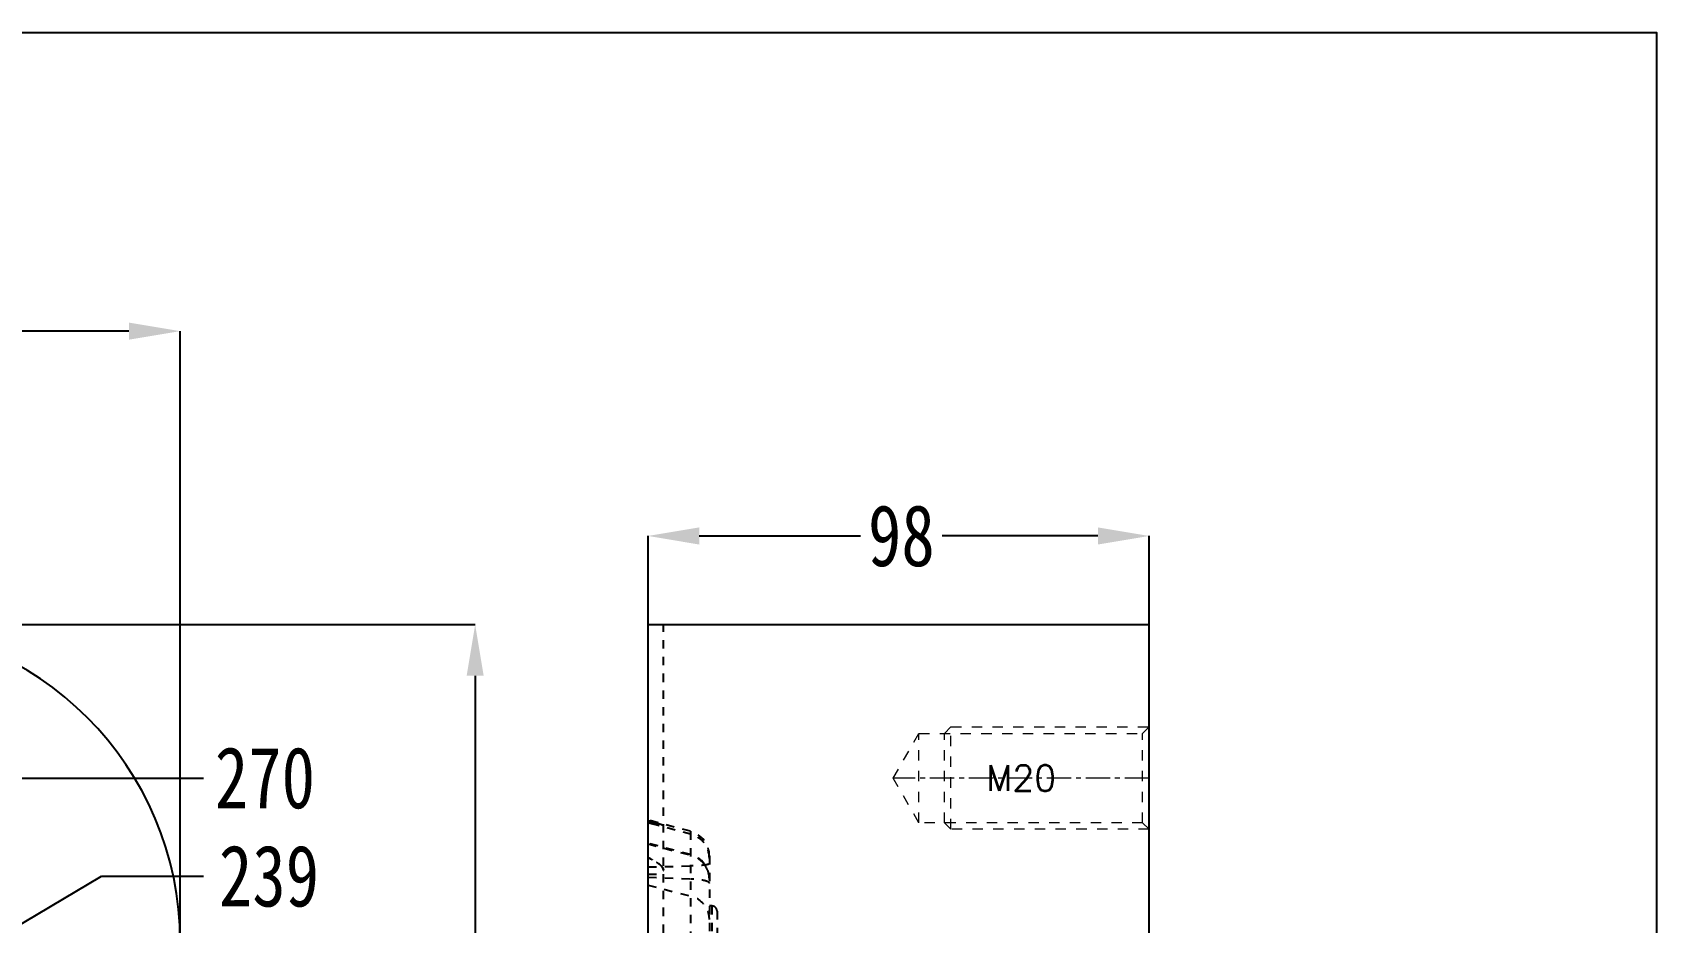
# Model space of a CAD drawing. Header units: millimetres. Extents: x 3400 to 4389, y -3437 to -1630.
# Drawn here: x 4062.3 to 4380, y -1804 to -1630 of the extents above; entities that cross this region are included whole.
import ezdxf
from ezdxf.enums import TextEntityAlignment as Align

# ---------------------------------------------------------------- set-up
doc = ezdxf.new("R2010")
doc.units = ezdxf.units.MM
doc.header["$LTSCALE"] = 16.335
doc.header["$PDMODE"] = 3
doc.header["$PDSIZE"] = 0.3125
doc.linetypes.add('CENTER', pattern=[0.6, 0.375, -0.075, 0.075, -0.075])
doc.linetypes.add('HIDDEN', pattern=[0.2, 0.1, -0.1])
doc.layers.get('0').update_dxf_attribs({"linetype": 'CONTINUOUS'})
doc.layers.get('Defpoints').update_dxf_attribs({"linetype": 'CONTINUOUS'})
doc.layers.add('DEFAULT_2', color=8, linetype='HIDDEN')
doc.layers.add('screw', color=33, linetype='CONTINUOUS', lineweight=13)
doc.styles.get("Standard").update_dxf_attribs({"font": 'txt', "width": 0.8})
doc.styles.add('TXT', font='txt.shx', dxfattribs={"bigfont": 'gbcbig.shx'})
doc.dimstyles.new('副本 STANDARD', dxfattribs={"dimtxt": 6, "dimasz": 4, "dimexe": 0, "dimexo": 0, "dimgap": 0, "dimtad": 0, "dimdsep": 46, "dimlunit": 6, "dimtxsty": 'Standard', "dimcen": 0, "dimclrd": 4, "dimclre": 4, "dimclrt": 6, "dimazin": 2, "dimtfac": 2, "dimtofl": 0, "dimtmove": 1, "dimatfit": 3, "dimfxl": 0, "dimtolj": 1, "dimtzin": 0, "dimarcsym": 0})

# ---------------------------------------------------------------- blocks, each defined once
blk = doc.blocks.new('*D341')
at = {"color": 4, "lineweight": -2}
for p, q in [((4182.7, -1745.76), (4182.7, -1728.43)), ((4192.7, -1728.43), (4224.25, -1728.43)), ((4270.7, -1728.43), (4240.25, -1728.43)), ((4280.7, -1745.76), (4280.7, -1728.43))]:
    blk.add_line(p, q, dxfattribs=at)
at = {"color": 4}
for points in [[(4192.7, -1726.76), (4192.7, -1730.1), (4182.7, -1728.43)], [(4270.7, -1726.76), (4270.7, -1730.1), (4280.7, -1728.43)]]:
    blk.add_solid(points, dxfattribs=at)
at = {"layer": 'Defpoints', "color": 0}
for p in [(4182.7, -1728.43), (4182.7, -1745.76), (4280.7, -1745.76)]:
    blk.add_point(p, dxfattribs=at)
at = {"color": 6, "insert": (4232.25, -1728.43), "char_height": 12, "attachment_point": 5}
blk.add_mtext('\\A1;98', dxfattribs=at)
blk = doc.blocks.new('*D395')
at = {"color": 4, "lineweight": -2}
for p, q in [((4055.76, -1806.76), (4075.76, -1794.95)), ((4075.76, -1794.95), (4095.76, -1794.95)), ((3810.57, -1806.76), (4055.76, -1806.76))]:
    blk.add_line(p, q, dxfattribs=at)
at = {"layer": 'Defpoints', "color": 0}
for p in [(4095.76, -1794.95), (3810.57, -1806.76), (3806.17, -2045.76)]:
    blk.add_point(p, dxfattribs=at)
at = {"color": 6, "insert": (4108.56, -1794.95), "char_height": 12, "attachment_point": 5}
blk.add_mtext('\\A1;239', dxfattribs=at)
blk = doc.blocks.new('*D396')
at = {"color": 4, "lineweight": -2}
blk.add_line((4031.17, -1775.76), (4095.76, -1775.76), dxfattribs=at)
at = {"layer": 'Defpoints', "color": 0}
for p in [(4031.17, -1775.76), (4095.76, -1775.76), (3806.17, -2045.76)]:
    blk.add_point(p, dxfattribs=at)
at = {"color": 6, "insert": (4107.76, -1775.76), "char_height": 12, "attachment_point": 5}
blk.add_mtext('\\A1;270', dxfattribs=at)
blk = doc.blocks.new('*D448')
at = {"color": 4, "lineweight": -2}
for p, q in [((3521.17, -1826.02), (3521.17, -1688.39)), ((3531.17, -1688.39), (3714.1, -1688.39)), ((4081.17, -1688.39), (3738.1, -1688.39)), ((4091.17, -1819.7), (4091.17, -1688.39))]:
    blk.add_line(p, q, dxfattribs=at)
at = {"color": 4}
for points in [[(3531.17, -1686.72), (3531.17, -1690.06), (3521.17, -1688.39)], [(4081.17, -1686.72), (4081.17, -1690.06), (4091.17, -1688.39)]]:
    blk.add_solid(points, dxfattribs=at)
at = {"layer": 'Defpoints', "color": 0}
for p in [(3521.17, -1688.39), (4091.17, -1819.7), (3521.17, -1826.02)]:
    blk.add_point(p, dxfattribs=at)
at = {"color": 6, "insert": (3726.1, -1688.39), "char_height": 12, "attachment_point": 5}
blk.add_mtext('\\A1;570', dxfattribs=at)
blk = doc.blocks.new('*D449')
at = {"color": 4, "lineweight": -2}
for p, q in [((4020.79, -1745.76), (4148.88, -1745.76)), ((4148.88, -1755.76), (4148.88, -1961.61)), ((4148.88, -2335.76), (4148.88, -1984.01)), ((4020.79, -2345.76), (4148.88, -2345.76))]:
    blk.add_line(p, q, dxfattribs=at)
at = {"color": 4}
for points in [[(4147.22, -1755.76), (4150.55, -1755.76), (4148.88, -1745.76)], [(4147.22, -2335.76), (4150.55, -2335.76), (4148.88, -2345.76)]]:
    blk.add_solid(points, dxfattribs=at)
at = {"layer": 'Defpoints', "color": 0}
for p in [(4020.79, -1745.76), (4020.79, -2345.76), (4148.88, -2345.76)]:
    blk.add_point(p, dxfattribs=at)
at = {"color": 6, "insert": (4148.88, -1972.81), "char_height": 12, "attachment_point": 5, "rotation": 90}
blk.add_mtext('\\A1;600', dxfattribs=at)

msp = doc.modelspace()

# ---------------------------------------------------------------- linework, layer by layer
at = {"color": 7, "linetype": 'Continuous'}
for p, q in [((4182.698, -1947.267), (4182.698, -1745.761)), ((4182.698, -1745.761), (4280.698, -1745.761)), ((4280.698, -2345.761), (4280.698, -1745.761))]:
    msp.add_line(p, q, dxfattribs=at)
msp.add_lwpolyline([(3442.701, -1630.016), (4379.962, -1630.016), (4379.962, -2475.003), (3442.701, -2475.003)], close=True)
msp.add_arc((4029.172, -1807.761), 62, 0, 90, dxfattribs=at)
at = {"layer": 'DEFAULT_2', "color": 8, "linetype": 'HIDDEN'}
for p, q in [((4185.698, -1809.252), (4185.698, -1745.761)), ((4190.992, -1786.166), (4182.698, -1783.943)), ((4183.279, -1784.6), (4190.992, -1786.663)), ((4190.992, -1786.166), (4190.992, -1886.19)), ((4190.992, -1790.706), (4182.698, -1788.484)), ((4182.698, -1788.639), (4190.992, -1790.818)), ((4194.698, -1790.995), (4194.698, -1843.616)), ((4182.698, -1793.125), (4190.992, -1792.932)), ((4182.698, -1795.095), (4190.992, -1795.481)), ((4182.698, -1796.696), (4190.992, -1798.801)), ((4195.198, -1800.761), (4194.698, -1800.761)), ((4195.198, -1800.761), (4195.198, -1819.761)), ((4196.198, -1801.763), (4196.198, -1818.759))]:
    msp.add_line(p, q, dxfattribs=at)
for centre, radius, start, end in [((4163.841, -1855.942), 74.263, 74.46846, 75.2898), ((4196.612, -1730.191), 56.019, 255.6188, 256.23122), ((4192.263, -1748.185), 37.507, 256.14207, 257.77), ((4167.74, -1841.883), 59.673, 74.15357, 74.46072), ((4171.767, -1827.73), 44.958, 73.36287, 74.16621), ((4189.698, -1790.995), 5, 0, 75), ((4189.707, -1791.486), 4.991, 0.0419, 75.07911), ((4189.698, -1795.536), 5, 0, 75), ((4189.744, -1791.483), 4.954, 0.01138, 5.56009), ((4189.826, -1795.576), 4.876, 19.12946, 38.04141), ((4195.198, -1801.761), 1, 0, 90)]:
    msp.add_arc(centre, radius, start, end, dxfattribs=at)
for points, knots in [([(4185.698, -1785.045), (4185.698, -1785.037), (4185.679, -1785.02), (4185.64, -1784.997), (4185.574, -1784.966), (4185.434, -1784.91), (4185.192, -1784.825), (4184.826, -1784.709), (4184.371, -1784.573), (4183.652, -1784.368), (4183.086, -1784.215), (4182.698, -1784.113)], [0, 0, 0, 0, 0.0070613, 0.0216079, 0.0445152, 0.0760176, 0.1652739, 0.2885139, 0.4416561, 0.6177932, 1, 1, 1, 1]), ([(4183.279, -1784.6), (4183.605, -1784.68), (4184.071, -1784.789), (4184.654, -1784.912), (4185.007, -1784.98), (4185.283, -1785.028), (4185.506, -1785.057), (4185.61, -1785.064), (4185.698, -1785.061), (4185.698, -1785.045)], [0, 0, 0, 0, 0.4082841, 0.5800514, 0.7254034, 0.8420749, 0.9278289, 0.9805977, 1, 1, 1, 1]), ([(4185.309, -1784.867), (4185.321, -1784.871), (4185.365, -1784.886), (4185.409, -1784.902), (4185.441, -1784.914)], [0, 0, 0, 0, 0.2688474, 1, 1, 1, 1]), ([(4185.698, -1793.713), (4185.698, -1793.522), (4185.543, -1793.212), (4185.233, -1792.861), (4184.734, -1792.422), (4183.888, -1791.877), (4183.127, -1791.495), (4182.698, -1791.301)], [0, 0, 0, 0, 0.1446578, 0.2417392, 0.3572468, 0.6441329, 1, 1, 1, 1]), ([(4182.698, -1791.301), (4182.771, -1791.334), (4183.05, -1791.463), (4183.325, -1791.599), (4183.527, -1791.706)], [0, 0, 0, 0, 0.2595975, 1, 1, 1, 1]), ([(4194.698, -1795.554), (4194.698, -1795.022), (4194.517, -1793.946), (4193.733, -1792.512), (4192.523, -1791.402), (4191.516, -1790.956), (4190.992, -1790.818)], [0, 0, 0, 0, 0.2481462, 0.4972606, 0.7479036, 1, 1, 1, 1]), ([(4193.665, -1792.57), (4193.333, -1792.146), (4192.522, -1791.401), (4191.516, -1790.956), (4190.992, -1790.818)], [0, 0, 0, 0, 0.4985546, 1, 1, 1, 1]), ([(4182.698, -1794.498), (4183.131, -1794.544), (4183.887, -1794.584), (4184.766, -1794.49), (4185.269, -1794.304), (4185.515, -1794.141), (4185.667, -1793.94), (4185.698, -1793.786), (4185.698, -1793.713)], [0, 0, 0, 0, 0.3883245, 0.6750159, 0.7804669, 0.8647511, 0.9346617, 1, 1, 1, 1]), ([(4184.344, -1792.18), (4184.381, -1792.204), (4184.519, -1792.294), (4184.655, -1792.39), (4184.753, -1792.463)], [0, 0, 0, 0, 0.2611315, 1, 1, 1, 1]), ([(4184.753, -1792.463), (4184.819, -1792.512), (4185.051, -1792.694), (4185.269, -1792.897), (4185.404, -1793.061)], [0, 0, 0, 0, 0.2806466, 1, 1, 1, 1]), ([(4185.404, -1793.061), (4185.449, -1793.116), (4185.592, -1793.307), (4185.698, -1793.544), (4185.698, -1793.713)], [0, 0, 0, 0, 0.2970969, 1, 1, 1, 1]), ([(4194.698, -1792.511), (4194.698, -1792.543), (4194.59, -1792.611), (4194.4, -1792.662), (4194.068, -1792.727), (4193.632, -1792.782), (4193.086, -1792.834), (4192.196, -1792.894), (4191.487, -1792.92), (4190.992, -1792.932)], [0, 0, 0, 0, 0.0258991, 0.081731, 0.1698731, 0.2885398, 0.4349679, 0.6054892, 1, 1, 1, 1]), ([(4194.698, -1796.319), (4194.698, -1796.267), (4194.62, -1796.142), (4194.404, -1796.017), (4194.076, -1795.891), (4193.634, -1795.778), (4193.088, -1795.676), (4192.198, -1795.556), (4191.488, -1795.504), (4190.992, -1795.481)], [0, 0, 0, 0, 0.0400727, 0.1020267, 0.1918649, 0.3094052, 0.4526356, 0.6183696, 1, 1, 1, 1]), ([(4194.698, -1796.319), (4194.698, -1796.295), (4194.679, -1796.225), (4194.584, -1796.125), (4194.49, -1796.069), (4194.433, -1796.04)], [0, 0, 0, 0, 0.1814331, 0.5232808, 1, 1, 1, 1]), ([(4194.698, -1803.376), (4194.698, -1802.861), (4194.516, -1801.816), (4193.727, -1800.43), (4192.516, -1799.36), (4191.514, -1798.933), (4190.992, -1798.801)], [0, 0, 0, 0, 0.2448349, 0.4923879, 0.7441933, 1, 1, 1, 1])]:
    msp.add_open_spline(points, degree=3, knots=knots, dxfattribs=at)
for points in [[(4185.665, -1785.012), (4185.674, -1785.018), (4185.684, -1785.024), (4185.692, -1785.033)], [(4194.698, -1795.554), (4194.698, -1795.022), (4194.607, -1794.482), (4194.433, -1793.978)], [(4194.698, -1803.376), (4194.698, -1802.861), (4194.607, -1802.338), (4194.433, -1801.853)]]:
    msp.add_open_spline(points, degree=3, dxfattribs=at)
at = {"layer": 'screw', "color": 92, "linetype": 'HIDDEN', "ltscale": 1.243955}
for p, q in [((4240.698, -1767.011), (4241.948, -1765.761)), ((4241.948, -1765.761), (4280.698, -1765.761)), ((4241.948, -1785.761), (4241.948, -1765.761)), ((4240.698, -1784.511), (4240.698, -1767.011)), ((4241.948, -1785.761), (4240.698, -1784.511)), ((4280.698, -1785.761), (4241.948, -1785.761))]:
    msp.add_line(p, q, dxfattribs=at)
at = {"layer": 'screw', "color": 8, "linetype": 'HIDDEN', "ltscale": 1.243955}
for p, q in [((4279.448, -1767.011), (4280.698, -1765.761)), ((4230.646, -1775.761), (4235.698, -1767.011)), ((4235.698, -1767.011), (4279.448, -1767.011)), ((4235.698, -1784.511), (4235.698, -1767.011)), ((4279.448, -1784.511), (4279.448, -1767.011)), ((4235.698, -1784.511), (4230.646, -1775.761)), ((4279.448, -1784.511), (4235.698, -1784.511)), ((4280.698, -1785.761), (4279.448, -1784.511))]:
    msp.add_line(p, q, dxfattribs=at)
at = {"layer": 'screw', "color": 1, "linetype": 'CENTER', "ltscale": 0.777472}
msp.add_line((4280.698, -1775.761), (4230.646, -1775.761), dxfattribs=at)

# ---------------------------------------------------------------- texts
at = {"layer": 'screw', "color": 6, "linetype": 'HIDDEN', "ltscale": 1.243955, "style": 'TXT'}
msp.add_text('M20', height=5, dxfattribs=at).set_placement((4255.672, -1775.761), align=Align.MIDDLE)

# ---------------------------------------------------------------- dimensions: what is measured, and where the dimension line sits
for base, p1, p2, picture, middle in [((3521.172, -1688.389), (4091.172, -1819.696), (3521.172, -1826.023), '*D448', (3726.103, -1688.389)), ((4182.698, -1728.429), (4280.698, -1745.761), (4182.698, -1745.761), '*D341', (4232.246, -1728.429))]:
    dim = msp.add_linear_dim(base=base, p1=p1, p2=p2, dimstyle='副本 STANDARD', override={"dimtxt": 12, "dimasz": 10, "dimfxl": 1.25})
    dim.commit()
    dim.dimension.update_dxf_attribs({"geometry": picture, "text_midpoint": middle, "dimtype": 160})
dim = msp.add_linear_dim(base=(4148.884, -2345.761), p1=(4020.79, -1745.761), p2=(4020.79, -2345.761), angle=90, dimstyle='副本 STANDARD', override={"dimtxt": 12, "dimasz": 10, "dimfxl": 1.25})
dim.commit()
dim.dimension.update_dxf_attribs({"geometry": '*D449', "text_midpoint": (4148.884, -1972.807), "dimtype": 160})
for feature_location, offset, picture, middle in [((4031.172, -1775.761), (64.59, 0), '*D396', (4107.762, -1775.761)), ((3810.572, -1806.761), (285.19, 11.808), '*D395', (4108.562, -1794.953))]:
    dim = msp.add_ordinate_dim(feature_location=feature_location, offset=offset, dtype=0, origin=(3806.172, -2045.761), dimstyle='副本 STANDARD', override={"dimtxt": 12, "dimasz": 10, "dimfxl": 1.25})
    dim.commit()
    dim.dimension.update_dxf_attribs({"geometry": picture, "text_midpoint": middle})

doc.saveas('drawing.dxf')
